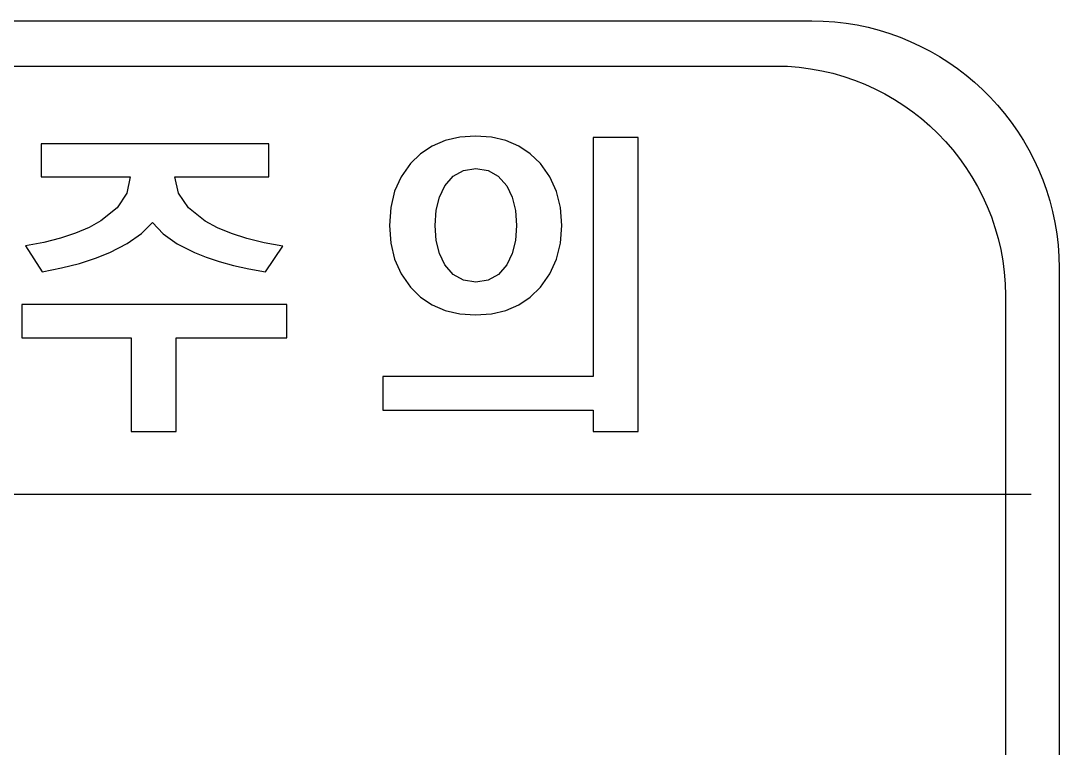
# Model space of a CAD drawing. Extents: x 21279 to 21873, y -1659 to -1239.
# Drawn here: x 21382.34 to 21392.25, y -1493.27 to -1486.32 of the extents above; entities that cross this region are included whole.
import ezdxf

# ---------------------------------------------------------------- set-up
doc = ezdxf.new("R2010")
doc.units = 0
doc.header["$LTSCALE"] = 7
doc.header["$MEASUREMENT"] = 0
doc.layers.add('D', color=2, linetype='CONTINUOUS')

msp = doc.modelspace()

# ---------------------------------------------------------------- linework, layer by layer
at = {"layer": 'D', "color": 1, "linetype": 'Continuous'}
for p, q in [((21377.2903, -1486.3204), (21389.8887, -1486.3204)), ((21389.8887, -1486.3204), (21389.9995, -1486.323)), ((21389.9995, -1486.323), (21390.1089, -1486.3307)), ((21390.1089, -1486.3307), (21390.217, -1486.3433)), ((21390.217, -1486.3433), (21390.3236, -1486.3609)), ((21390.3236, -1486.3609), (21390.4286, -1486.3831)), ((21390.4286, -1486.3831), (21390.5319, -1486.41)), ((21390.5319, -1486.41), (21390.6333, -1486.4414)), ((21390.6333, -1486.4414), (21390.7327, -1486.4772)), ((21390.7327, -1486.4772), (21390.83, -1486.5172)), ((21390.83, -1486.5172), (21390.9252, -1486.5615)), ((21390.9252, -1486.5615), (21391.018, -1486.6098)), ((21391.018, -1486.6098), (21391.1084, -1486.662)), ((21391.1084, -1486.662), (21391.1963, -1486.718)), ((21391.1963, -1486.718), (21391.2814, -1486.7778)), ((21377.6347, -1486.7527), (21389.5444, -1486.7527)), ((21389.5444, -1486.7527), (21389.6568, -1486.7556)), ((21389.6568, -1486.7556), (21389.7678, -1486.7641)), ((21389.7678, -1486.7641), (21389.8772, -1486.7781)), ((21389.8772, -1486.7781), (21389.9848, -1486.7975)), ((21389.9848, -1486.7975), (21390.0907, -1486.8221)), ((21391.2814, -1486.7778), (21391.3639, -1486.8411)), ((21390.0907, -1486.8221), (21390.1945, -1486.8517)), ((21390.1945, -1486.8517), (21390.2962, -1486.8863)), ((21390.2962, -1486.8863), (21390.3957, -1486.9257)), ((21391.3639, -1486.8411), (21391.4434, -1486.9079)), ((21391.4434, -1486.9079), (21391.5199, -1486.978)), ((21390.3957, -1486.9257), (21390.4927, -1486.9698)), ((21390.4927, -1486.9698), (21390.5872, -1487.0183)), ((21391.5199, -1486.978), (21391.5933, -1487.0514)), ((21390.5872, -1487.0183), (21390.679, -1487.0713)), ((21390.679, -1487.0713), (21390.768, -1487.1285)), ((21391.5933, -1487.0514), (21391.6634, -1487.1279)), ((21390.768, -1487.1285), (21390.854, -1487.1897)), ((21390.854, -1487.1897), (21390.9369, -1487.255)), ((21391.6634, -1487.1279), (21391.7302, -1487.2075)), ((21391.7302, -1487.2075), (21391.7936, -1487.2899)), ((21390.9369, -1487.255), (21391.0166, -1487.324)), ((21391.7936, -1487.2899), (21391.8533, -1487.3751)), ((21391.0166, -1487.324), (21391.0928, -1487.3967)), ((21391.0928, -1487.3967), (21391.1655, -1487.473)), ((21391.8533, -1487.3751), (21391.9093, -1487.4629)), ((21382.5354, -1487.4954), (21382.5354, -1487.8105)), ((21384.7085, -1487.4954), (21382.5354, -1487.4954)), ((21384.7085, -1487.8105), (21384.7085, -1487.4954)), ((21386.3918, -1487.4643), (21386.2675, -1487.5167)), ((21386.5299, -1487.4328), (21386.3918, -1487.4643)), ((21386.6819, -1487.4223), (21386.5299, -1487.4328)), ((21386.8326, -1487.4328), (21386.6819, -1487.4223)), ((21386.9697, -1487.4643), (21386.8326, -1487.4328)), ((21387.0934, -1487.5167), (21386.9697, -1487.4643)), ((21388.2333, -1487.4367), (21387.8046, -1487.4367)), ((21387.8046, -1487.4367), (21387.8046, -1489.7178)), ((21388.2333, -1490.2431), (21388.2333, -1487.4367)), ((21391.1655, -1487.473), (21391.2346, -1487.5526)), ((21391.9093, -1487.4629), (21391.9616, -1487.5533)), ((21386.1571, -1487.5902), (21386.0606, -1487.6846)), ((21386.2675, -1487.5167), (21386.1571, -1487.5902)), ((21387.2036, -1487.5902), (21387.0934, -1487.5167)), ((21387.3003, -1487.6846), (21387.2036, -1487.5902)), ((21391.2346, -1487.5526), (21391.2998, -1487.6355)), ((21391.9616, -1487.5533), (21392.0099, -1487.6462)), ((21386.0606, -1487.6846), (21385.9724, -1487.8091)), ((21387.3895, -1487.8102), (21387.3003, -1487.6846)), ((21391.2998, -1487.6355), (21391.3611, -1487.7215)), ((21392.0099, -1487.6462), (21392.0541, -1487.7413)), ((21382.5354, -1487.8105), (21383.3842, -1487.8105)), ((21383.3842, -1487.8105), (21383.3535, -1487.966)), ((21383.845, -1487.9664), (21383.8129, -1487.8105)), ((21383.8129, -1487.8105), (21384.7085, -1487.8105)), ((21385.9724, -1487.8091), (21385.9093, -1487.9487)), ((21386.3872, -1487.8977), (21386.4668, -1487.8054)), ((21386.4668, -1487.8054), (21386.5659, -1487.7499)), ((21386.5659, -1487.7499), (21386.6844, -1487.7314)), ((21386.6844, -1487.7314), (21386.8002, -1487.7499)), ((21386.8002, -1487.7499), (21386.8985, -1487.8054)), ((21386.8985, -1487.8054), (21386.9791, -1487.8977)), ((21387.4533, -1487.9502), (21387.3895, -1487.8102)), ((21391.3611, -1487.7215), (21391.4182, -1487.8105)), ((21391.4182, -1487.8105), (21391.4712, -1487.9023)), ((21392.0541, -1487.7413), (21392.0942, -1487.8387)), ((21386.3369, -1488.0042), (21386.3872, -1487.8977)), ((21386.9791, -1487.8977), (21387.031, -1488.0055)), ((21391.4712, -1487.9023), (21391.5198, -1487.9968)), ((21392.0942, -1487.8387), (21392.1299, -1487.9381)), ((21383.3535, -1487.966), (21383.2611, -1488.1061)), ((21383.9415, -1488.1074), (21383.845, -1487.9664)), ((21385.9093, -1487.9487), (21385.8715, -1488.1037)), ((21386.3067, -1488.1297), (21386.3369, -1488.0042)), ((21387.031, -1488.0055), (21387.0623, -1488.131)), ((21387.4916, -1488.1048), (21387.4533, -1487.9502)), ((21391.5198, -1487.9968), (21391.5638, -1488.0938)), ((21392.1299, -1487.9381), (21392.1613, -1488.0395)), ((21383.2611, -1488.1061), (21383.1069, -1488.2308)), ((21384.1022, -1488.2337), (21383.9415, -1488.1074)), ((21385.8715, -1488.1037), (21385.8589, -1488.2741)), ((21387.5044, -1488.2741), (21387.4916, -1488.1048)), ((21391.5638, -1488.0938), (21391.6032, -1488.1933)), ((21392.1613, -1488.0395), (21392.1882, -1488.1427)), ((21386.2966, -1488.2741), (21386.3067, -1488.1297)), ((21387.0623, -1488.131), (21387.0727, -1488.2741)), ((21391.6032, -1488.1933), (21391.6378, -1488.295)), ((21392.1882, -1488.1427), (21392.2105, -1488.2477)), ((21382.9933, -1488.2943), (21382.8644, -1488.35)), ((21383.1069, -1488.2308), (21382.9933, -1488.2943)), ((21383.4925, -1488.3526), (21383.5973, -1488.2452)), ((21383.5973, -1488.2452), (21383.7004, -1488.3539)), ((21384.2185, -1488.2963), (21384.1022, -1488.2337)), ((21384.3508, -1488.3515), (21384.2185, -1488.2963)), ((21385.8589, -1488.2741), (21385.8715, -1488.4433)), ((21386.3067, -1488.4184), (21386.2966, -1488.2741)), ((21387.0727, -1488.2741), (21387.0623, -1488.4171)), ((21387.4916, -1488.4433), (21387.5044, -1488.2741)), ((21391.6378, -1488.295), (21391.6675, -1488.3988)), ((21392.2105, -1488.2477), (21392.228, -1488.3543)), ((21382.7204, -1488.3978), (21382.5611, -1488.4377)), ((21382.8644, -1488.35), (21382.7204, -1488.3978)), ((21383.3574, -1488.4488), (21383.4925, -1488.3526)), ((21383.7004, -1488.3539), (21383.8344, -1488.4501)), ((21384.4989, -1488.3993), (21384.3508, -1488.3515)), ((21384.663, -1488.4397), (21384.4989, -1488.3993)), ((21391.6675, -1488.3988), (21391.6921, -1488.5047)), ((21392.228, -1488.3543), (21392.2406, -1488.4624)), ((21382.5611, -1488.4377), (21382.3865, -1488.4697)), ((21382.3865, -1488.4697), (21382.5468, -1488.7177)), ((21383.1915, -1488.5339), (21383.3574, -1488.4488)), ((21383.8344, -1488.4501), (21383.9996, -1488.5339)), ((21384.8429, -1488.4727), (21384.663, -1488.4397)), ((21384.6766, -1488.7177), (21384.8429, -1488.4727)), ((21385.8715, -1488.4433), (21385.9093, -1488.5979)), ((21386.3369, -1488.5439), (21386.3067, -1488.4184)), ((21387.0623, -1488.4171), (21387.031, -1488.5426)), ((21387.4533, -1488.5979), (21387.4916, -1488.4433)), ((21392.2406, -1488.4624), (21392.2483, -1488.5719)), ((21382.9007, -1488.6368), (21383.054, -1488.588)), ((21383.054, -1488.588), (21383.1915, -1488.5339)), ((21383.9996, -1488.5339), (21384.1117, -1488.5786)), ((21384.1117, -1488.5786), (21384.2355, -1488.6192)), ((21385.9093, -1488.5979), (21385.9724, -1488.738)), ((21386.3872, -1488.6504), (21386.3369, -1488.5439)), ((21387.031, -1488.5426), (21386.9791, -1488.6504)), ((21387.3895, -1488.738), (21387.4533, -1488.5979)), ((21391.6921, -1488.5047), (21391.7114, -1488.6124)), ((21392.2483, -1488.5719), (21392.2509, -1488.6826)), ((21382.5468, -1488.7177), (21382.7316, -1488.6801)), ((21382.7316, -1488.6801), (21382.9007, -1488.6368)), ((21384.2355, -1488.6192), (21384.3708, -1488.656)), ((21384.3708, -1488.656), (21384.5179, -1488.6888)), ((21384.5179, -1488.6888), (21384.6766, -1488.7177)), ((21386.4668, -1488.7429), (21386.3872, -1488.6504)), ((21386.9791, -1488.6504), (21386.8998, -1488.7429)), ((21391.7114, -1488.6124), (21391.7254, -1488.7218)), ((21392.2509, -1488.6826), (21392.2509, -1498.5252)), ((21385.9724, -1488.738), (21386.0606, -1488.8635)), ((21386.5659, -1488.7983), (21386.4668, -1488.7429)), ((21386.6844, -1488.8167), (21386.5659, -1488.7983)), ((21386.8015, -1488.7983), (21386.6844, -1488.8167)), ((21386.8998, -1488.7429), (21386.8015, -1488.7983)), ((21387.3003, -1488.8635), (21387.3895, -1488.738)), ((21391.7254, -1488.7218), (21391.7339, -1488.8327)), ((21386.0606, -1488.8635), (21386.1571, -1488.959)), ((21387.2036, -1488.959), (21387.3003, -1488.8635)), ((21391.7339, -1488.8327), (21391.7368, -1488.9451)), ((21386.1571, -1488.959), (21386.2675, -1489.0333)), ((21387.0934, -1489.0333), (21387.2036, -1488.959)), ((21391.7368, -1488.9451), (21391.7368, -1498.2626)), ((21382.3516, -1489.0298), (21382.3516, -1489.3479)), ((21384.8807, -1489.0298), (21382.3516, -1489.0298)), ((21384.8807, -1489.3479), (21384.8807, -1489.0298)), ((21386.2675, -1489.0333), (21386.3918, -1489.0864)), ((21386.3918, -1489.0864), (21386.5299, -1489.1182)), ((21386.8326, -1489.1182), (21386.9697, -1489.0864)), ((21386.9697, -1489.0864), (21387.0934, -1489.0333)), ((21386.5299, -1489.1182), (21386.6819, -1489.1289)), ((21386.6819, -1489.1289), (21386.8326, -1489.1182)), ((21382.3516, -1489.3479), (21383.3962, -1489.3479)), ((21383.3962, -1489.3479), (21383.3962, -1490.2436)), ((21383.8248, -1490.2436), (21383.8248, -1489.3479)), ((21383.8248, -1489.3479), (21384.8807, -1489.3479)), ((21385.7977, -1489.7178), (21385.7977, -1490.0389)), ((21387.8046, -1489.7178), (21385.7977, -1489.7178)), ((21385.7977, -1490.0389), (21387.8046, -1490.0389)), ((21387.8046, -1490.0389), (21387.8046, -1490.2431)), ((21383.3962, -1490.2436), (21383.8248, -1490.2436)), ((21387.8046, -1490.2431), (21388.2333, -1490.2431)), ((21375.1781, -1490.842), (21391.9817, -1490.842))]:
    msp.add_line(p, q, dxfattribs=at)

doc.saveas('drawing.dxf')
